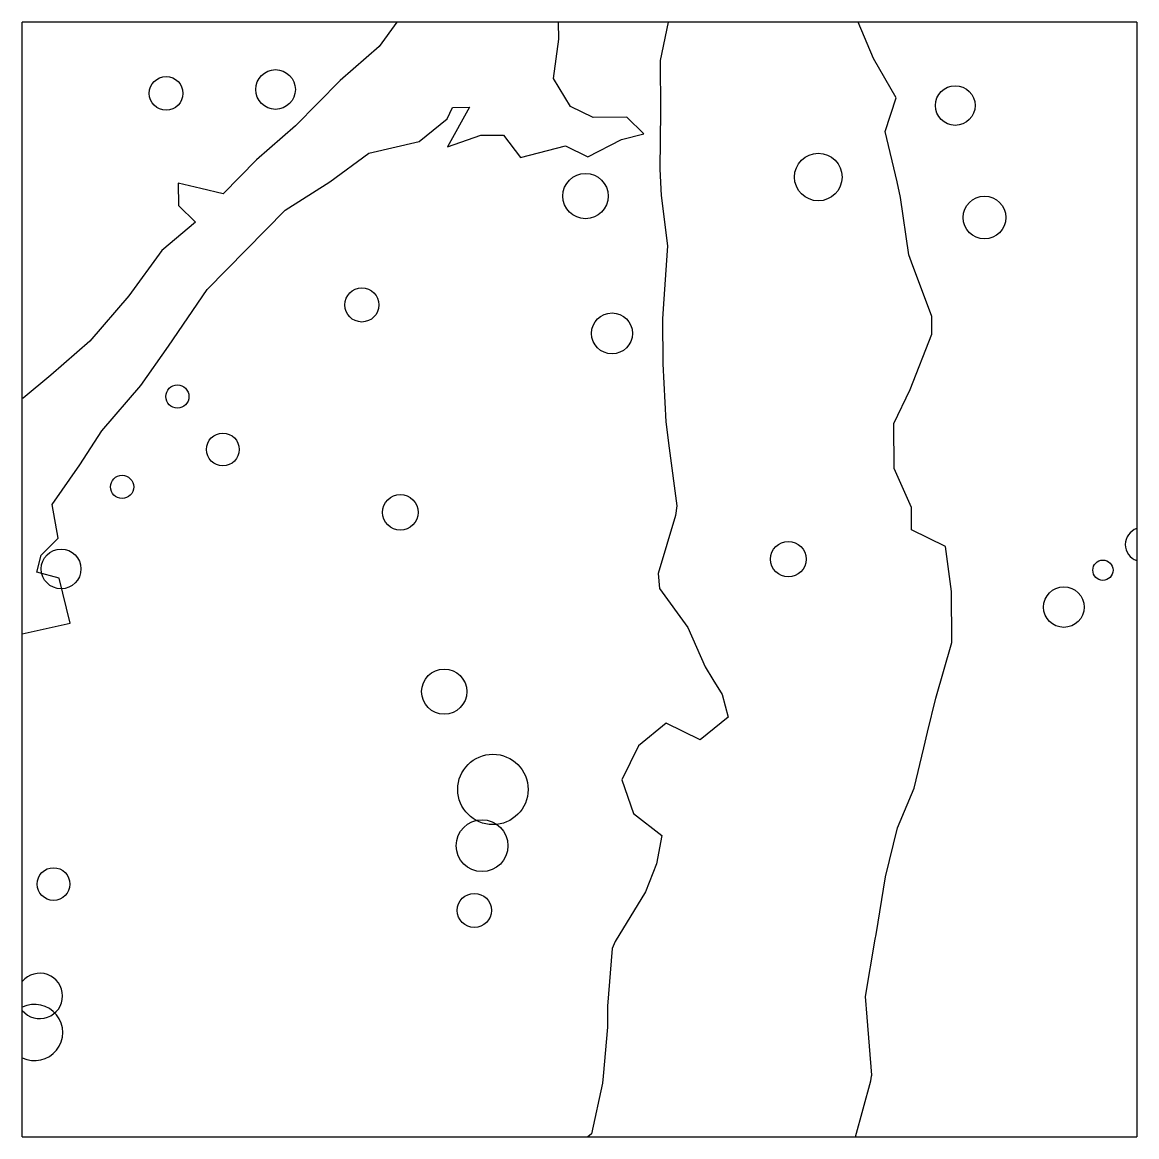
# Model space of a CAD drawing. Extents: x 33.25 to 36.03, y 25.31 to 28.09.
import ezdxf

# ---------------------------------------------------------------- set-up
doc = ezdxf.new("R2010")
doc.units = 0
for name, color, linetype in [('LAYER25', 5, 'CONTINUOUS'), ('LAYER52', 7, 'CONTINUOUS'), ('LAYER56', 7, 'CONTINUOUS'), ('LAYER8', 7, 'CONTINUOUS')]:
    doc.layers.add(name, color=color, linetype=linetype)

msp = doc.modelspace()

# ---------------------------------------------------------------- linework, layer by layer
at = {"layer": 'LAYER25', "color": 5, "linetype": 'CONTINUOUS'}
for points in [[(33.2546, 25.463), (33.2546, 28.0895)], [(36.0317, 28.0895), (33.2546, 28.0895)], [(36.0317, 28.0895), (36.0317, 25.463)], [(33.2546, 25.3123), (33.2546, 25.463)], [(36.0317, 25.463), (36.0317, 25.3123)], [(33.2546, 25.3123), (35.9276, 25.3123)], [(35.9276, 25.3123), (36.0317, 25.3123)]]:
    msp.add_lwpolyline(points, dxfattribs=at)
at = {"layer": 'LAYER52', "color": 7, "linetype": 'CONTINUOUS'}
for points in [[(34.1878, 28.0895), (34.1436, 28.0294), (34.0464, 27.9444), (33.9357, 27.8314), (33.8384, 27.7465), (33.7555, 27.6618), (33.6992, 27.6752), (33.6431, 27.6887), (33.6436, 27.6327), (33.6862, 27.5911), (33.6025, 27.5204), (33.5198, 27.4076), (33.4229, 27.2948), (33.3258, 27.2099), (33.2564, 27.1532), (33.2546, 27.1518)], [(33.2546, 26.5657), (33.3735, 26.5922), (33.3467, 26.7045), (33.291, 26.719), (33.302, 26.7618), (33.3438, 26.8042), (33.329, 26.888), (33.3979, 26.9866), (33.4531, 27.0711), (33.5498, 27.184), (33.6191, 27.2826), (33.7156, 27.4235), (33.8125, 27.5224), (33.9097, 27.6213), (34.0211, 27.6923), (34.1182, 27.7632), (34.244, 27.7923), (34.3135, 27.849), (34.3271, 27.8771), (34.3691, 27.8776), (34.314, 27.779), (34.3977, 27.8078), (34.4536, 27.8084), (34.4961, 27.7528), (34.608, 27.7818), (34.6641, 27.7544), (34.7477, 27.7972), (34.8035, 27.8117), (34.7612, 27.8533), (34.6774, 27.8525), (34.6211, 27.8799), (34.5781, 27.9495), (34.5914, 28.0476), (34.5911, 28.0895)]]:
    msp.add_lwpolyline(points, dxfattribs=at)
for centre, radius in [((35.5796, 27.882), 0.0494), ((35.2383, 27.7038), 0.0593), ((35.6524, 27.6028), 0.0533)]:
    msp.add_circle(centre, radius, dxfattribs=at)
at = {"layer": 'LAYER56', "color": 7, "linetype": 'CONTINUOUS'}
for centre, radius in [((33.8857, 27.922), 0.0495), ((34.1008, 27.3852), 0.0426), ((34.1968, 26.8682), 0.0443), ((34.306, 26.4214), 0.0564), ((34.4274, 26.1777), 0.0877), ((34.4004, 26.0375), 0.0646), ((34.3811, 25.8763), 0.0425)]:
    msp.add_circle(centre, radius, dxfattribs=at)
at = {"layer": 'LAYER8', "color": 1, "linetype": 'CONTINUOUS'}
for points in [[(34.8641, 28.0895), (34.8438, 27.994), (34.8451, 27.8681), (34.8434, 27.7232), (34.8469, 27.6582), (34.8623, 27.5324), (34.8527, 27.3879), (34.8498, 27.3503), (34.8511, 27.2383), (34.8584, 27.0936), (34.8669, 27.0285), (34.8856, 26.8847), (34.8826, 26.8608), (34.8391, 26.7158), (34.8424, 26.6784), (34.9131, 26.5812), (34.9561, 26.4836), (34.9753, 26.4521)], [(35.5013, 26.2817), (35.5107, 26.3206), (35.5308, 26.4051), (35.5712, 26.5443), (35.5713, 26.5455), (35.5701, 26.6714), (35.5552, 26.7832), (35.4707, 26.8244), (35.4702, 26.8804), (35.4274, 26.9779), (35.4263, 27.0899), (35.4674, 27.1742), (35.5212, 27.3126), (35.5216, 27.3567), (35.4702, 27.4921), (35.4641, 27.51), (35.4435, 27.6529), (35.4347, 27.6918), (35.4053, 27.8174), (35.4326, 27.9016), (35.3755, 27.9991), (35.3373, 28.0895)], [(34.9753, 26.4521), (34.9988, 26.4141), (35.0133, 26.3582), (34.944, 26.3016), (34.8594, 26.3428), (34.79, 26.2861), (34.749, 26.2017), (34.7776, 26.1181), (34.8481, 26.0627), (34.835, 25.9926), (34.8076, 25.9224), (34.7318, 25.7984), (34.7248, 25.7817), (34.7128, 25.6378), (34.7129, 25.5856), (34.7019, 25.463)], [(35.3711, 25.463), (35.3716, 25.466), (35.3597, 25.6103), (35.356, 25.6617), (35.3799, 25.8045), (35.3823, 25.8159), (35.4056, 25.9599), (35.4358, 26.0824), (35.4768, 26.1807), (35.5013, 26.2817)], [(34.7019, 25.463), (34.7003, 25.4455), (34.6733, 25.3193), (34.6638, 25.3123)], [(35.3312, 25.3123), (35.3693, 25.4516), (35.3711, 25.463)]]:
    msp.add_lwpolyline(points, dxfattribs=at)
at = {"layer": 'LAYER8', "color": 7, "linetype": 'CONTINUOUS'}
for centre, radius in [((33.613, 27.9123), 0.042), ((34.6582, 27.6564), 0.0565), ((34.7242, 27.3141), 0.051), ((33.6411, 27.1569), 0.0289), ((33.7544, 27.025), 0.0408), ((33.5034, 26.9317), 0.0289), ((33.3513, 26.7272), 0.0495), ((35.1636, 26.7515), 0.0443), ((35.9476, 26.724), 0.0252), ((35.8503, 26.6321), 0.0506), ((33.3325, 25.9419), 0.0408)]:
    msp.add_circle(centre, radius, dxfattribs=at)
for centre, radius, start, end in [((36.0451, 26.7879), 0.042, 108.4951, -108.4951), ((33.2983, 25.6631), 0.0566, -140.5261, 140.5261), ((33.2854, 25.572), 0.07, -116.057, 116.057)]:
    msp.add_arc(centre, radius, start, end, dxfattribs=at)

doc.saveas('drawing.dxf')
